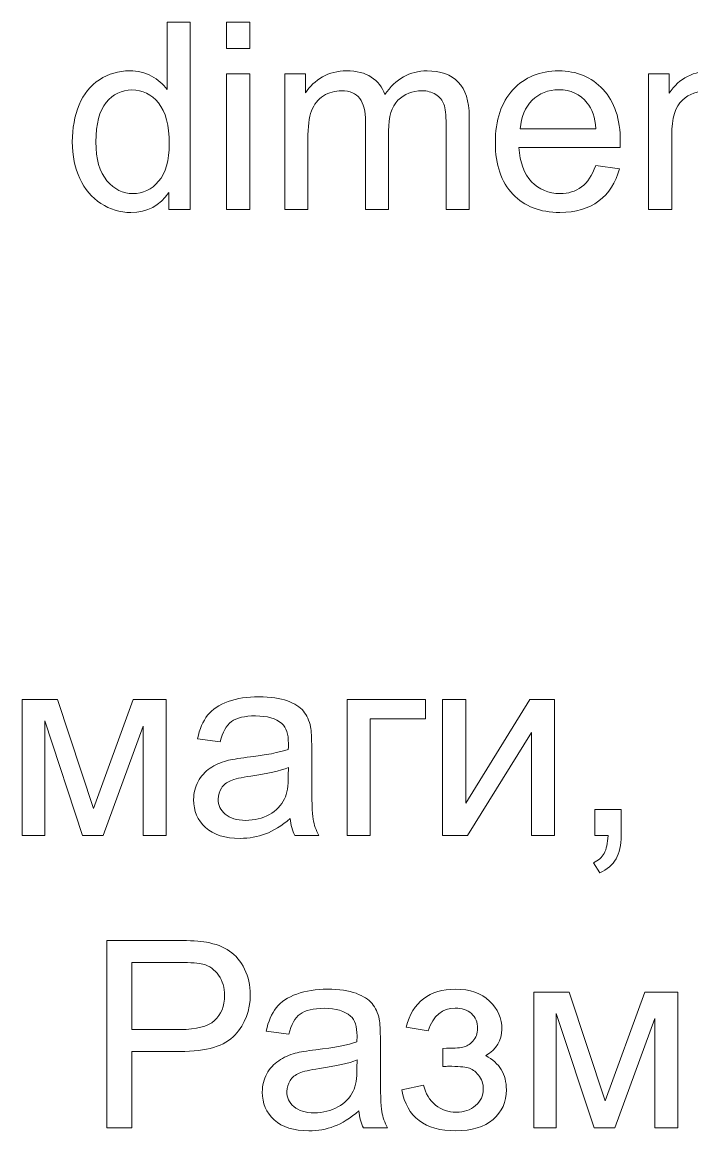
# Model space of a CAD drawing. Header units: millimetres. Extents: x -712 to 738, y -887 to 928.
# Drawn here: x -538.5 to -441.1, y 609.8 to 771.2 of the extents above; entities that cross this region are included whole.
import ezdxf

# ---------------------------------------------------------------- set-up
doc = ezdxf.new("R2010")
doc.units = ezdxf.units.MM
doc.header["$MEASUREMENT"] = 0
doc.layers.add('layer 1', color=7, linetype='Continuous')

msp = doc.modelspace()

# ---------------------------------------------------------------- linework, layer by layer
at = {"layer": 'layer 1', "color": 250, "lineweight": 9}
for points, knots in [([(-517.2233, 743.9373), (-517.2233, 743.9373), (-517.2233, 746.4457), (-517.2233, 746.4457), (-517.2233, 746.4457), (-518.4743, 744.4961), (-520.3159, 743.5182), (-522.7481, 743.5182), (-522.7481, 743.5182), (-524.323, 743.5182), (-525.7709, 743.95), (-527.0854, 744.82), (-527.0854, 744.82), (-528.4062, 745.6836), (-529.4286, 746.8965), (-530.1589, 748.446), (-530.1589, 748.446), (-530.8829, 750.0019), (-531.2448, 751.7863), (-531.2448, 753.8057), (-531.2448, 753.8057), (-531.2448, 755.7743), (-530.9146, 757.5587), (-530.2605, 759.1654), (-530.2605, 759.1654), (-529.6001, 760.7656), (-528.6158, 761.9976), (-527.3013, 762.8485), (-527.3013, 762.8485), (-525.9931, 763.7058), (-524.5199, 764.1313), (-522.9005, 764.1313), (-522.9005, 764.1313), (-521.7067, 764.1313), (-520.6462, 763.8773), (-519.719, 763.3756), (-519.719, 763.3756), (-518.7919, 762.8739), (-518.0362, 762.2135), (-517.4519, 761.407), (-517.4519, 761.407), (-517.4519, 761.407), (-517.4519, 771.2183), (-517.4519, 771.2183), (-517.4519, 771.2183), (-517.4519, 771.2183), (-514.099, 771.2183), (-514.099, 771.2183), (-514.099, 771.2183), (-514.099, 771.2183), (-514.099, 743.9373), (-514.099, 743.9373), (-514.099, 743.9373), (-514.099, 743.9373), (-517.2233, 743.9373), (-517.2233, 743.9373)], [0, 0, 0, 0, 0.06666667, 0.06666667, 0.06666667, 0.06666667, 0.13333333, 0.13333333, 0.13333333, 0.13333333, 0.2, 0.2, 0.2, 0.2, 0.26666667, 0.26666667, 0.26666667, 0.26666667, 0.33333333, 0.33333333, 0.33333333, 0.33333333, 0.4, 0.4, 0.4, 0.4, 0.46666667, 0.46666667, 0.46666667, 0.46666667, 0.53333333, 0.53333333, 0.53333333, 0.53333333, 0.6, 0.6, 0.6, 0.6, 0.66666667, 0.66666667, 0.66666667, 0.66666667, 0.73333333, 0.73333333, 0.73333333, 0.73333333, 0.8, 0.8, 0.8, 0.8, 0.86666667, 0.86666667, 0.86666667, 0.86666667, 1, 1, 1, 1]), ([(-508.7965, 767.4081), (-508.7965, 767.4081), (-508.7965, 771.2183), (-508.7965, 771.2183), (-508.7965, 771.2183), (-508.7965, 771.2183), (-505.4435, 771.2183), (-505.4435, 771.2183), (-505.4435, 771.2183), (-505.4435, 771.2183), (-505.4435, 767.4081), (-505.4435, 767.4081), (-505.4435, 767.4081), (-505.4435, 767.4081), (-508.7965, 767.4081), (-508.7965, 767.4081)], [0, 0, 0, 0, 0.2, 0.2, 0.2, 0.2, 0.4, 0.4, 0.4, 0.4, 0.6, 0.6, 0.6, 0.6, 1, 1, 1, 1]), ([(-508.7965, 743.9373), (-508.7965, 743.9373), (-508.7965, 763.7122), (-508.7965, 763.7122), (-508.7965, 763.7122), (-508.7965, 763.7122), (-505.4435, 763.7122), (-505.4435, 763.7122), (-505.4435, 763.7122), (-505.4435, 763.7122), (-505.4435, 743.9373), (-505.4435, 743.9373), (-505.4435, 743.9373), (-505.4435, 743.9373), (-508.7965, 743.9373), (-508.7965, 743.9373)], [0, 0, 0, 0, 0.2, 0.2, 0.2, 0.2, 0.4, 0.4, 0.4, 0.4, 0.6, 0.6, 0.6, 0.6, 1, 1, 1, 1]), ([(-500.3315, 743.9373), (-500.3315, 743.9373), (-500.3315, 763.7122), (-500.3315, 763.7122), (-500.3315, 763.7122), (-500.3315, 763.7122), (-497.3214, 763.7122), (-497.3214, 763.7122), (-497.3214, 763.7122), (-497.3214, 763.7122), (-497.3214, 760.918), (-497.3214, 760.918), (-497.3214, 760.918), (-496.7054, 761.8833), (-495.8799, 762.6644), (-494.8512, 763.2486), (-494.8512, 763.2486), (-493.8224, 763.8392), (-492.6539, 764.1313), (-491.3394, 764.1313), (-491.3394, 764.1313), (-489.8789, 764.1313), (-488.6786, 763.8265), (-487.7451, 763.2232), (-487.7451, 763.2232), (-486.8116, 762.6136), (-486.1512, 761.769), (-485.7702, 760.6767), (-485.7702, 760.6767), (-484.1953, 762.9819), (-482.1569, 764.1313), (-479.6421, 764.1313), (-479.6421, 764.1313), (-477.6735, 764.1313), (-476.1558, 763.5915), (-475.1017, 762.5056), (-475.1017, 762.5056), (-474.0412, 761.4197), (-473.5077, 759.7496), (-473.5077, 757.4952), (-473.5077, 757.4952), (-473.5077, 757.4952), (-473.5077, 743.9373), (-473.5077, 743.9373), (-473.5077, 743.9373), (-473.5077, 743.9373), (-476.8607, 743.9373), (-476.8607, 743.9373), (-476.8607, 743.9373), (-476.8607, 743.9373), (-476.8607, 756.3839), (-476.8607, 756.3839), (-476.8607, 756.3839), (-476.8607, 757.7175), (-476.975, 758.6827), (-477.1909, 759.2733), (-477.1909, 759.2733), (-477.4068, 759.8639), (-477.8005, 760.3338), (-478.3784, 760.6958), (-478.3784, 760.6958), (-478.95, 761.0578), (-479.6231, 761.2356), (-480.3915, 761.2356), (-480.3915, 761.2356), (-481.7885, 761.2356), (-482.9443, 760.772), (-483.8651, 759.8512), (-483.8651, 759.8512), (-484.7859, 758.924), (-485.2431, 757.4444), (-485.2431, 755.4123), (-485.2431, 755.4123), (-485.2431, 755.4123), (-485.2431, 743.9373), (-485.2431, 743.9373), (-485.2431, 743.9373), (-485.2431, 743.9373), (-488.5961, 743.9373), (-488.5961, 743.9373), (-488.5961, 743.9373), (-488.5961, 743.9373), (-488.5961, 756.7713), (-488.5961, 756.7713), (-488.5961, 756.7713), (-488.5961, 758.2573), (-488.8692, 759.3749), (-489.4153, 760.1179), (-489.4153, 760.1179), (-489.9614, 760.8609), (-490.8568, 761.2356), (-492.0951, 761.2356), (-492.0951, 761.2356), (-493.035, 761.2356), (-493.905, 760.9879), (-494.7051, 760.4926), (-494.7051, 760.4926), (-495.5052, 759.9973), (-496.0831, 759.2733), (-496.4451, 758.3144), (-496.4451, 758.3144), (-496.8007, 757.3619), (-496.9785, 755.9839), (-496.9785, 754.1867), (-496.9785, 754.1867), (-496.9785, 754.1867), (-496.9785, 743.9373), (-496.9785, 743.9373), (-496.9785, 743.9373), (-496.9785, 743.9373), (-500.3315, 743.9373), (-500.3315, 743.9373)], [0, 0, 0, 0, 0.03448276, 0.03448276, 0.03448276, 0.03448276, 0.06896552, 0.06896552, 0.06896552, 0.06896552, 0.10344828, 0.10344828, 0.10344828, 0.10344828, 0.13793103, 0.13793103, 0.13793103, 0.13793103, 0.17241379, 0.17241379, 0.17241379, 0.17241379, 0.20689655, 0.20689655, 0.20689655, 0.20689655, 0.24137931, 0.24137931, 0.24137931, 0.24137931, 0.27586207, 0.27586207, 0.27586207, 0.27586207, 0.31034483, 0.31034483, 0.31034483, 0.31034483, 0.34482759, 0.34482759, 0.34482759, 0.34482759, 0.37931034, 0.37931034, 0.37931034, 0.37931034, 0.4137931, 0.4137931, 0.4137931, 0.4137931, 0.44827586, 0.44827586, 0.44827586, 0.44827586, 0.48275862, 0.48275862, 0.48275862, 0.48275862, 0.51724138, 0.51724138, 0.51724138, 0.51724138, 0.55172414, 0.55172414, 0.55172414, 0.55172414, 0.5862069, 0.5862069, 0.5862069, 0.5862069, 0.62068966, 0.62068966, 0.62068966, 0.62068966, 0.65517241, 0.65517241, 0.65517241, 0.65517241, 0.68965517, 0.68965517, 0.68965517, 0.68965517, 0.72413793, 0.72413793, 0.72413793, 0.72413793, 0.75862069, 0.75862069, 0.75862069, 0.75862069, 0.79310345, 0.79310345, 0.79310345, 0.79310345, 0.82758621, 0.82758621, 0.82758621, 0.82758621, 0.86206897, 0.86206897, 0.86206897, 0.86206897, 0.89655172, 0.89655172, 0.89655172, 0.89655172, 0.93103448, 0.93103448, 0.93103448, 0.93103448, 1, 1, 1, 1]), ([(-455.1045, 750.3384), (-455.1045, 750.3384), (-451.6372, 749.8812), (-451.6372, 749.8812), (-451.6372, 749.8812), (-452.177, 747.8681), (-453.1867, 746.2996), (-454.66, 745.1883), (-454.66, 745.1883), (-456.1333, 744.077), (-458.0129, 743.5182), (-460.3054, 743.5182), (-460.3054, 743.5182), (-463.1885, 743.5182), (-465.4746, 744.4072), (-467.1638, 746.1853), (-467.1638, 746.1853), (-468.8529, 747.9571), (-469.6975, 750.4527), (-469.6975, 753.6596), (-469.6975, 753.6596), (-469.6975, 756.9745), (-468.8466, 759.5527), (-467.1384, 761.3816), (-467.1384, 761.3816), (-465.4301, 763.2169), (-463.2139, 764.1313), (-460.4896, 764.1313), (-460.4896, 764.1313), (-457.8542, 764.1313), (-455.7014, 763.2359), (-454.0313, 761.4388), (-454.0313, 761.4388), (-452.3612, 759.6416), (-451.5229, 757.1142), (-451.5229, 753.8565), (-451.5229, 753.8565), (-451.5229, 753.6596), (-451.5293, 753.3612), (-451.542, 752.9675), (-451.542, 752.9675), (-451.542, 752.9675), (-466.2684, 752.9675), (-466.2684, 752.9675), (-466.2684, 752.9675), (-466.1414, 750.802), (-465.5317, 749.1382), (-464.4268, 747.9888), (-464.4268, 747.9888), (-463.3282, 746.8394), (-461.9501, 746.2615), (-460.3054, 746.2615), (-460.3054, 746.2615), (-459.0798, 746.2615), (-458.032, 746.5854), (-457.1684, 747.2331), (-457.1684, 747.2331), (-456.2984, 747.8808), (-455.6125, 748.9159), (-455.1045, 750.3384)], [0, 0, 0, 0, 0.0625, 0.0625, 0.0625, 0.0625, 0.125, 0.125, 0.125, 0.125, 0.1875, 0.1875, 0.1875, 0.1875, 0.25, 0.25, 0.25, 0.25, 0.3125, 0.3125, 0.3125, 0.3125, 0.375, 0.375, 0.375, 0.375, 0.4375, 0.4375, 0.4375, 0.4375, 0.5, 0.5, 0.5, 0.5, 0.5625, 0.5625, 0.5625, 0.5625, 0.625, 0.625, 0.625, 0.625, 0.6875, 0.6875, 0.6875, 0.6875, 0.75, 0.75, 0.75, 0.75, 0.8125, 0.8125, 0.8125, 0.8125, 0.875, 0.875, 0.875, 0.875, 1, 1, 1, 1]), ([(-447.4016, 743.9373), (-447.4016, 743.9373), (-447.4016, 763.7122), (-447.4016, 763.7122), (-447.4016, 763.7122), (-447.4016, 763.7122), (-444.3915, 763.7122), (-444.3915, 763.7122), (-444.3915, 763.7122), (-444.3915, 763.7122), (-444.3915, 760.9053), (-444.3915, 760.9053), (-444.3915, 760.9053), (-442.9437, 763.0581), (-440.848, 764.1313), (-438.1111, 764.1313), (-438.1111, 764.1313), (-436.9172, 764.1313), (-435.8249, 763.9154), (-434.8279, 763.4899), (-434.8279, 763.4899), (-433.8309, 763.0645), (-433.0816, 762.4993), (-432.5863, 761.8071), (-432.5863, 761.8071), (-432.091, 761.1149), (-431.7417, 760.2894), (-431.5448, 759.3368), (-431.5448, 759.3368), (-431.4242, 758.7145), (-431.3607, 757.6286), (-431.3607, 756.0791), (-431.3607, 756.0791), (-431.3607, 756.0791), (-431.3607, 743.9373), (-431.3607, 743.9373), (-431.3607, 743.9373), (-431.3607, 743.9373), (-434.7136, 743.9373), (-434.7136, 743.9373), (-434.7136, 743.9373), (-434.7136, 743.9373), (-434.7136, 755.9521), (-434.7136, 755.9521), (-434.7136, 755.9521), (-434.7136, 757.3174), (-434.8406, 758.3398), (-435.101, 759.013), (-435.101, 759.013), (-435.3614, 759.6861), (-435.8249, 760.2259), (-436.4854, 760.6323), (-436.4854, 760.6323), (-437.1458, 761.0324), (-437.9269, 761.2356), (-438.8159, 761.2356), (-438.8159, 761.2356), (-440.2384, 761.2356), (-441.464, 760.7847), (-442.4991, 759.8766), (-442.4991, 759.8766), (-443.5342, 758.9749), (-444.0486, 757.2539), (-444.0486, 754.7265), (-444.0486, 754.7265), (-444.0486, 754.7265), (-444.0486, 743.9373), (-444.0486, 743.9373), (-444.0486, 743.9373), (-444.0486, 743.9373), (-447.4016, 743.9373), (-447.4016, 743.9373)], [0, 0, 0, 0, 0.05263158, 0.05263158, 0.05263158, 0.05263158, 0.10526316, 0.10526316, 0.10526316, 0.10526316, 0.15789474, 0.15789474, 0.15789474, 0.15789474, 0.21052632, 0.21052632, 0.21052632, 0.21052632, 0.26315789, 0.26315789, 0.26315789, 0.26315789, 0.31578947, 0.31578947, 0.31578947, 0.31578947, 0.36842105, 0.36842105, 0.36842105, 0.36842105, 0.42105263, 0.42105263, 0.42105263, 0.42105263, 0.47368421, 0.47368421, 0.47368421, 0.47368421, 0.52631579, 0.52631579, 0.52631579, 0.52631579, 0.57894737, 0.57894737, 0.57894737, 0.57894737, 0.63157895, 0.63157895, 0.63157895, 0.63157895, 0.68421053, 0.68421053, 0.68421053, 0.68421053, 0.73684211, 0.73684211, 0.73684211, 0.73684211, 0.78947368, 0.78947368, 0.78947368, 0.78947368, 0.84210526, 0.84210526, 0.84210526, 0.84210526, 0.89473684, 0.89473684, 0.89473684, 0.89473684, 1, 1, 1, 1]), ([(-527.8157, 753.7993), (-527.8157, 751.2719), (-527.2822, 749.3859), (-526.209, 748.1349), (-526.209, 748.1349), (-525.1422, 746.8838), (-523.8785, 746.2615), (-522.4242, 746.2615), (-522.4242, 746.2615), (-520.9573, 746.2615), (-519.7127, 746.8584), (-518.6839, 748.0523), (-518.6839, 748.0523), (-517.6615, 749.2462), (-517.1471, 751.0687), (-517.1471, 753.5199), (-517.1471, 753.5199), (-517.1471, 756.2125), (-517.6679, 758.1938), (-518.7157, 759.4575), (-518.7157, 759.4575), (-519.7571, 760.7212), (-521.0462, 761.3499), (-522.5767, 761.3499), (-522.5767, 761.3499), (-524.069, 761.3499), (-525.3136, 760.7466), (-526.317, 759.5337), (-526.317, 759.5337), (-527.314, 758.3208), (-527.8157, 756.4093), (-527.8157, 753.7993)], [0, 0, 0, 0, 0.11111111, 0.11111111, 0.11111111, 0.11111111, 0.22222222, 0.22222222, 0.22222222, 0.22222222, 0.33333333, 0.33333333, 0.33333333, 0.33333333, 0.44444444, 0.44444444, 0.44444444, 0.44444444, 0.55555556, 0.55555556, 0.55555556, 0.55555556, 0.66666667, 0.66666667, 0.66666667, 0.66666667, 0.77777778, 0.77777778, 0.77777778, 0.77777778, 1, 1, 1, 1]), ([(-466.0778, 755.7108), (-466.0778, 755.7108), (-455.0664, 755.7108), (-455.0664, 755.7108), (-455.0664, 755.7108), (-455.2125, 757.3746), (-455.6379, 758.6192), (-456.3301, 759.4511), (-456.3301, 759.4511), (-457.3906, 760.7402), (-458.775, 761.388), (-460.4705, 761.388), (-460.4705, 761.388), (-462.0073, 761.388), (-463.2964, 760.8736), (-464.3442, 759.8448), (-464.3442, 759.8448), (-465.3857, 758.8161), (-465.9635, 757.4381), (-466.0778, 755.7108)], [0, 0, 0, 0, 0.16666667, 0.16666667, 0.16666667, 0.16666667, 0.33333333, 0.33333333, 0.33333333, 0.33333333, 0.5, 0.5, 0.5, 0.5, 0.66666667, 0.66666667, 0.66666667, 0.66666667, 1, 1, 1, 1]), ([(-499.5409, 655.304), (-500.7856, 654.2435), (-501.9858, 653.5005), (-503.1352, 653.0624), (-503.1352, 653.0624), (-504.2846, 652.6242), (-505.5166, 652.4083), (-506.8374, 652.4083), (-506.8374, 652.4083), (-509.0093, 652.4083), (-510.6794, 652.9354), (-511.8478, 653.9959), (-511.8478, 653.9959), (-513.0163, 655.05), (-513.6005, 656.4026), (-513.6005, 658.0474), (-513.6005, 658.0474), (-513.6005, 659.0126), (-513.3783, 659.8953), (-512.9401, 660.6954), (-512.9401, 660.6954), (-512.4956, 661.4956), (-511.9177, 662.1306), (-511.2065, 662.6132), (-511.2065, 662.6132), (-510.4889, 663.0959), (-509.6887, 663.4642), (-508.7933, 663.7118), (-508.7933, 663.7118), (-508.1329, 663.8833), (-507.1359, 664.0484), (-505.8087, 664.2135), (-505.8087, 664.2135), (-503.1035, 664.531), (-501.1031, 664.9184), (-499.8267, 665.3629), (-499.8267, 665.3629), (-499.814, 665.8201), (-499.8076, 666.1123), (-499.8076, 666.2329), (-499.8076, 666.2329), (-499.8076, 667.5919), (-500.1252, 668.5508), (-500.7602, 669.1096), (-500.7602, 669.1096), (-501.6175, 669.8653), (-502.8939, 670.24), (-504.5831, 670.24), (-504.5831, 670.24), (-506.1643, 670.24), (-507.3328, 669.9606), (-508.0821, 669.4081), (-508.0821, 669.4081), (-508.8378, 668.8556), (-509.3903, 667.8777), (-509.7522, 666.4679), (-509.7522, 666.4679), (-509.7522, 666.4679), (-513.029, 666.9251), (-513.029, 666.9251), (-513.029, 666.9251), (-512.7305, 668.3285), (-512.2416, 669.4652), (-511.5557, 670.3289), (-511.5557, 670.3289), (-510.8699, 671.1925), (-509.8792, 671.8529), (-508.5838, 672.3229), (-508.5838, 672.3229), (-507.2947, 672.7864), (-505.7896, 673.0214), (-504.0878, 673.0214), (-504.0878, 673.0214), (-502.3986, 673.0214), (-501.0206, 672.8245), (-499.9601, 672.4245), (-499.9601, 672.4245), (-498.9059, 672.0244), (-498.1248, 671.5291), (-497.6295, 670.9258), (-497.6295, 670.9258), (-497.1342, 670.3225), (-496.7849, 669.5605), (-496.5817, 668.6397), (-496.5817, 668.6397), (-496.4737, 668.0682), (-496.4166, 667.0394), (-496.4166, 665.5598), (-496.4166, 665.5598), (-496.4166, 665.5598), (-496.4166, 661.1146), (-496.4166, 661.1146), (-496.4166, 661.1146), (-496.4166, 658.0093), (-496.3467, 656.047), (-496.207, 655.2151), (-496.207, 655.2151), (-496.0737, 654.3832), (-495.7942, 653.5894), (-495.3878, 652.8274), (-495.3878, 652.8274), (-495.3878, 652.8274), (-498.8932, 652.8274), (-498.8932, 652.8274), (-498.8932, 652.8274), (-499.2298, 653.5323), (-499.4457, 654.3578), (-499.5409, 655.304)], [0, 0, 0, 0, 0.03571429, 0.03571429, 0.03571429, 0.03571429, 0.07142857, 0.07142857, 0.07142857, 0.07142857, 0.10714286, 0.10714286, 0.10714286, 0.10714286, 0.14285714, 0.14285714, 0.14285714, 0.14285714, 0.17857143, 0.17857143, 0.17857143, 0.17857143, 0.21428571, 0.21428571, 0.21428571, 0.21428571, 0.25, 0.25, 0.25, 0.25, 0.28571429, 0.28571429, 0.28571429, 0.28571429, 0.32142857, 0.32142857, 0.32142857, 0.32142857, 0.35714286, 0.35714286, 0.35714286, 0.35714286, 0.39285714, 0.39285714, 0.39285714, 0.39285714, 0.42857143, 0.42857143, 0.42857143, 0.42857143, 0.46428571, 0.46428571, 0.46428571, 0.46428571, 0.5, 0.5, 0.5, 0.5, 0.53571429, 0.53571429, 0.53571429, 0.53571429, 0.57142857, 0.57142857, 0.57142857, 0.57142857, 0.60714286, 0.60714286, 0.60714286, 0.60714286, 0.64285714, 0.64285714, 0.64285714, 0.64285714, 0.67857143, 0.67857143, 0.67857143, 0.67857143, 0.71428571, 0.71428571, 0.71428571, 0.71428571, 0.75, 0.75, 0.75, 0.75, 0.78571429, 0.78571429, 0.78571429, 0.78571429, 0.82142857, 0.82142857, 0.82142857, 0.82142857, 0.85714286, 0.85714286, 0.85714286, 0.85714286, 0.89285714, 0.89285714, 0.89285714, 0.89285714, 0.92857143, 0.92857143, 0.92857143, 0.92857143, 1, 1, 1, 1]), ([(-538.5383, 672.6023), (-538.5383, 672.6023), (-533.3818, 672.6023), (-533.3818, 672.6023), (-533.3818, 672.6023), (-533.3818, 672.6023), (-528.1555, 656.7773), (-528.1555, 656.7773), (-528.1555, 656.7773), (-528.1555, 656.7773), (-522.3704, 672.6023), (-522.3704, 672.6023), (-522.3704, 672.6023), (-522.3704, 672.6023), (-517.5822, 672.6023), (-517.5822, 672.6023), (-517.5822, 672.6023), (-517.5822, 672.6023), (-517.5822, 652.8274), (-517.5822, 652.8274), (-517.5822, 652.8274), (-517.5822, 652.8274), (-520.9352, 652.8274), (-520.9352, 652.8274), (-520.9352, 652.8274), (-520.9352, 652.8274), (-520.9352, 668.7476), (-520.9352, 668.7476), (-520.9352, 668.7476), (-520.9352, 668.7476), (-526.7584, 652.8274), (-526.7584, 652.8274), (-526.7584, 652.8274), (-526.7584, 652.8274), (-529.7558, 652.8274), (-529.7558, 652.8274), (-529.7558, 652.8274), (-529.7558, 652.8274), (-535.2615, 669.5097), (-535.2615, 669.5097), (-535.2615, 669.5097), (-535.2615, 669.5097), (-535.2615, 652.8274), (-535.2615, 652.8274), (-535.2615, 652.8274), (-535.2615, 652.8274), (-538.5383, 652.8274), (-538.5383, 652.8274), (-538.5383, 652.8274), (-538.5383, 652.8274), (-538.5383, 672.6023), (-538.5383, 672.6023)], [0, 0, 0, 0, 0.07142857, 0.07142857, 0.07142857, 0.07142857, 0.14285714, 0.14285714, 0.14285714, 0.14285714, 0.21428571, 0.21428571, 0.21428571, 0.21428571, 0.28571429, 0.28571429, 0.28571429, 0.28571429, 0.35714286, 0.35714286, 0.35714286, 0.35714286, 0.42857143, 0.42857143, 0.42857143, 0.42857143, 0.5, 0.5, 0.5, 0.5, 0.57142857, 0.57142857, 0.57142857, 0.57142857, 0.64285714, 0.64285714, 0.64285714, 0.64285714, 0.71428571, 0.71428571, 0.71428571, 0.71428571, 0.78571429, 0.78571429, 0.78571429, 0.78571429, 0.85714286, 0.85714286, 0.85714286, 0.85714286, 1, 1, 1, 1]), ([(-491.2665, 672.6023), (-491.2665, 672.6023), (-479.874, 672.6023), (-479.874, 672.6023), (-479.874, 672.6023), (-479.874, 672.6023), (-479.874, 669.8208), (-479.874, 669.8208), (-479.874, 669.8208), (-479.874, 669.8208), (-487.9135, 669.8208), (-487.9135, 669.8208), (-487.9135, 669.8208), (-487.9135, 669.8208), (-487.9135, 652.8274), (-487.9135, 652.8274), (-487.9135, 652.8274), (-487.9135, 652.8274), (-491.2665, 652.8274), (-491.2665, 652.8274), (-491.2665, 652.8274), (-491.2665, 652.8274), (-491.2665, 672.6023), (-491.2665, 672.6023)], [0, 0, 0, 0, 0.14285714, 0.14285714, 0.14285714, 0.14285714, 0.28571429, 0.28571429, 0.28571429, 0.28571429, 0.42857143, 0.42857143, 0.42857143, 0.42857143, 0.57142857, 0.57142857, 0.57142857, 0.57142857, 0.71428571, 0.71428571, 0.71428571, 0.71428571, 1, 1, 1, 1]), ([(-477.372, 672.6023), (-477.372, 672.6023), (-474.019, 672.6023), (-474.019, 672.6023), (-474.019, 672.6023), (-474.019, 672.6023), (-474.019, 657.5203), (-474.019, 657.5203), (-474.019, 657.5203), (-474.019, 657.5203), (-464.7031, 672.6023), (-464.7031, 672.6023), (-464.7031, 672.6023), (-464.7031, 672.6023), (-461.1025, 672.6023), (-461.1025, 672.6023), (-461.1025, 672.6023), (-461.1025, 672.6023), (-461.1025, 652.8274), (-461.1025, 652.8274), (-461.1025, 652.8274), (-461.1025, 652.8274), (-464.4554, 652.8274), (-464.4554, 652.8274), (-464.4554, 652.8274), (-464.4554, 652.8274), (-464.4554, 667.8141), (-464.4554, 667.8141), (-464.4554, 667.8141), (-464.4554, 667.8141), (-473.7586, 652.8274), (-473.7586, 652.8274), (-473.7586, 652.8274), (-473.7586, 652.8274), (-477.372, 652.8274), (-477.372, 652.8274), (-477.372, 652.8274), (-477.372, 652.8274), (-477.372, 672.6023), (-477.372, 672.6023)], [0, 0, 0, 0, 0.09090909, 0.09090909, 0.09090909, 0.09090909, 0.18181818, 0.18181818, 0.18181818, 0.18181818, 0.27272727, 0.27272727, 0.27272727, 0.27272727, 0.36363636, 0.36363636, 0.36363636, 0.36363636, 0.45454545, 0.45454545, 0.45454545, 0.45454545, 0.54545455, 0.54545455, 0.54545455, 0.54545455, 0.63636364, 0.63636364, 0.63636364, 0.63636364, 0.72727273, 0.72727273, 0.72727273, 0.72727273, 0.81818182, 0.81818182, 0.81818182, 0.81818182, 1, 1, 1, 1]), ([(-499.8076, 662.7339), (-501.0269, 662.2386), (-502.8558, 661.8194), (-505.2943, 661.4765), (-505.2943, 661.4765), (-506.6787, 661.2797), (-507.6566, 661.0574), (-508.2282, 660.8097), (-508.2282, 660.8097), (-508.7997, 660.5621), (-509.2379, 660.2001), (-509.549, 659.7302), (-509.549, 659.7302), (-509.8602, 659.2539), (-510.019, 658.7268), (-510.019, 658.1426), (-510.019, 658.1426), (-510.019, 657.2599), (-509.6824, 656.5169), (-509.0029, 655.9264), (-509.0029, 655.9264), (-508.3234, 655.3358), (-507.3328, 655.0373), (-506.031, 655.0373), (-506.031, 655.0373), (-504.7418, 655.0373), (-503.5924, 655.3167), (-502.5827, 655.8819), (-502.5827, 655.8819), (-501.5794, 656.4407), (-500.8364, 657.2091), (-500.3665, 658.1807), (-500.3665, 658.1807), (-500.0045, 658.9364), (-499.8267, 660.0477), (-499.8267, 661.5146), (-499.8267, 661.5146), (-499.8267, 661.5146), (-499.8076, 662.7339), (-499.8076, 662.7339)], [0, 0, 0, 0, 0.09090909, 0.09090909, 0.09090909, 0.09090909, 0.18181818, 0.18181818, 0.18181818, 0.18181818, 0.27272727, 0.27272727, 0.27272727, 0.27272727, 0.36363636, 0.36363636, 0.36363636, 0.36363636, 0.45454545, 0.45454545, 0.45454545, 0.45454545, 0.54545455, 0.54545455, 0.54545455, 0.54545455, 0.63636364, 0.63636364, 0.63636364, 0.63636364, 0.72727273, 0.72727273, 0.72727273, 0.72727273, 0.81818182, 0.81818182, 0.81818182, 0.81818182, 1, 1, 1, 1]), ([(-455.2093, 652.8274), (-455.2093, 652.8274), (-455.2093, 656.6376), (-455.2093, 656.6376), (-455.2093, 656.6376), (-455.2093, 656.6376), (-451.3991, 656.6376), (-451.3991, 656.6376), (-451.3991, 656.6376), (-451.3991, 656.6376), (-451.3991, 652.8274), (-451.3991, 652.8274), (-451.3991, 652.8274), (-451.3991, 651.424), (-451.6468, 650.2873), (-452.1485, 649.4236), (-452.1485, 649.4236), (-452.6438, 648.56), (-453.4376, 647.8869), (-454.5235, 647.4169), (-454.5235, 647.4169), (-454.5235, 647.4169), (-455.4379, 648.8648), (-455.4379, 648.8648), (-455.4379, 648.8648), (-454.7267, 649.176), (-454.206, 649.6332), (-453.8758, 650.2301), (-453.8758, 650.2301), (-453.5392, 650.8334), (-453.3487, 651.697), (-453.3106, 652.8274), (-453.3106, 652.8274), (-453.3106, 652.8274), (-455.2093, 652.8274), (-455.2093, 652.8274)], [0, 0, 0, 0, 0.1, 0.1, 0.1, 0.1, 0.2, 0.2, 0.2, 0.2, 0.3, 0.3, 0.3, 0.3, 0.4, 0.4, 0.4, 0.4, 0.5, 0.5, 0.5, 0.5, 0.6, 0.6, 0.6, 0.6, 0.7, 0.7, 0.7, 0.7, 0.8, 0.8, 0.8, 0.8, 1, 1, 1, 1]), ([(-526.1996, 610.2612), (-526.1996, 610.2612), (-526.1996, 637.5422), (-526.1996, 637.5422), (-526.1996, 637.5422), (-526.1996, 637.5422), (-515.8993, 637.5422), (-515.8993, 637.5422), (-515.8993, 637.5422), (-514.0895, 637.5422), (-512.7051, 637.4533), (-511.7462, 637.2818), (-511.7462, 637.2818), (-510.4063, 637.0595), (-509.2823, 636.6341), (-508.3742, 636.0117), (-508.3742, 636.0117), (-507.4661, 635.3831), (-506.7358, 634.5067), (-506.1834, 633.3827), (-506.1834, 633.3827), (-505.6309, 632.2587), (-505.3578, 631.0204), (-505.3578, 629.6678), (-505.3578, 629.6678), (-505.3578, 627.3563), (-506.0944, 625.394), (-507.5741, 623.7937), (-507.5741, 623.7937), (-509.0473, 622.1871), (-511.7208, 621.387), (-515.5818, 621.387), (-515.5818, 621.387), (-515.5818, 621.387), (-522.5799, 621.387), (-522.5799, 621.387), (-522.5799, 621.387), (-522.5799, 621.387), (-522.5799, 610.2612), (-522.5799, 610.2612), (-522.5799, 610.2612), (-522.5799, 610.2612), (-526.1996, 610.2612), (-526.1996, 610.2612)], [0, 0, 0, 0, 0.08333333, 0.08333333, 0.08333333, 0.08333333, 0.16666667, 0.16666667, 0.16666667, 0.16666667, 0.25, 0.25, 0.25, 0.25, 0.33333333, 0.33333333, 0.33333333, 0.33333333, 0.41666667, 0.41666667, 0.41666667, 0.41666667, 0.5, 0.5, 0.5, 0.5, 0.58333333, 0.58333333, 0.58333333, 0.58333333, 0.66666667, 0.66666667, 0.66666667, 0.66666667, 0.75, 0.75, 0.75, 0.75, 0.83333333, 0.83333333, 0.83333333, 0.83333333, 1, 1, 1, 1]), ([(-522.5799, 624.5875), (-522.5799, 624.5875), (-515.531, 624.5875), (-515.531, 624.5875), (-515.531, 624.5875), (-513.1941, 624.5875), (-511.543, 625.0193), (-510.5587, 625.8893), (-510.5587, 625.8893), (-509.5808, 626.7593), (-509.0918, 627.9786), (-509.0918, 629.5598), (-509.0918, 629.5598), (-509.0918, 630.6965), (-509.3776, 631.6745), (-509.9554, 632.4873), (-509.9554, 632.4873), (-510.5333, 633.3002), (-511.2954, 633.8399), (-512.2352, 634.1003), (-512.2352, 634.1003), (-512.8448, 634.259), (-513.9688, 634.3416), (-515.6009, 634.3416), (-515.6009, 634.3416), (-515.6009, 634.3416), (-522.5799, 634.3416), (-522.5799, 634.3416), (-522.5799, 634.3416), (-522.5799, 634.3416), (-522.5799, 624.5875), (-522.5799, 624.5875)], [0, 0, 0, 0, 0.11111111, 0.11111111, 0.11111111, 0.11111111, 0.22222222, 0.22222222, 0.22222222, 0.22222222, 0.33333333, 0.33333333, 0.33333333, 0.33333333, 0.44444444, 0.44444444, 0.44444444, 0.44444444, 0.55555556, 0.55555556, 0.55555556, 0.55555556, 0.66666667, 0.66666667, 0.66666667, 0.66666667, 0.77777778, 0.77777778, 0.77777778, 0.77777778, 1, 1, 1, 1]), ([(-489.5518, 612.7378), (-490.7965, 611.6773), (-491.9967, 610.9343), (-493.1461, 610.4962), (-493.1461, 610.4962), (-494.2955, 610.058), (-495.5275, 609.8421), (-496.8483, 609.8421), (-496.8483, 609.8421), (-499.0202, 609.8421), (-500.6903, 610.3692), (-501.8587, 611.4297), (-501.8587, 611.4297), (-503.0272, 612.4838), (-503.6114, 613.8364), (-503.6114, 615.4812), (-503.6114, 615.4812), (-503.6114, 616.4464), (-503.3892, 617.3291), (-502.951, 618.1292), (-502.951, 618.1292), (-502.5065, 618.9294), (-501.9286, 619.5644), (-501.2174, 620.047), (-501.2174, 620.047), (-500.4998, 620.5297), (-499.6996, 620.898), (-498.8042, 621.1456), (-498.8042, 621.1456), (-498.1438, 621.3171), (-497.1468, 621.4822), (-495.8196, 621.6473), (-495.8196, 621.6473), (-493.1144, 621.9648), (-491.114, 622.3522), (-489.8376, 622.7967), (-489.8376, 622.7967), (-489.8249, 623.2539), (-489.8185, 623.5461), (-489.8185, 623.6667), (-489.8185, 623.6667), (-489.8185, 625.0257), (-490.1361, 625.9846), (-490.7711, 626.5434), (-490.7711, 626.5434), (-491.6284, 627.2991), (-492.9048, 627.6738), (-494.594, 627.6738), (-494.594, 627.6738), (-496.1752, 627.6738), (-497.3437, 627.3944), (-498.093, 626.8419), (-498.093, 626.8419), (-498.8487, 626.2894), (-499.4012, 625.3115), (-499.7631, 623.9017), (-499.7631, 623.9017), (-499.7631, 623.9017), (-503.0399, 624.3589), (-503.0399, 624.3589), (-503.0399, 624.3589), (-502.7414, 625.7623), (-502.2525, 626.899), (-501.5666, 627.7627), (-501.5666, 627.7627), (-500.8808, 628.6263), (-499.8901, 629.2867), (-498.5947, 629.7567), (-498.5947, 629.7567), (-497.3056, 630.2202), (-495.8005, 630.4552), (-494.0987, 630.4552), (-494.0987, 630.4552), (-492.4095, 630.4552), (-491.0315, 630.2583), (-489.971, 629.8583), (-489.971, 629.8583), (-488.9168, 629.4582), (-488.1357, 628.9629), (-487.6404, 628.3596), (-487.6404, 628.3596), (-487.1451, 627.7563), (-486.7958, 626.9943), (-486.5926, 626.0735), (-486.5926, 626.0735), (-486.4846, 625.502), (-486.4275, 624.4732), (-486.4275, 622.9936), (-486.4275, 622.9936), (-486.4275, 622.9936), (-486.4275, 618.5484), (-486.4275, 618.5484), (-486.4275, 618.5484), (-486.4275, 615.4431), (-486.3576, 613.4808), (-486.2179, 612.6489), (-486.2179, 612.6489), (-486.0846, 611.817), (-485.8051, 611.0232), (-485.3987, 610.2612), (-485.3987, 610.2612), (-485.3987, 610.2612), (-488.9041, 610.2612), (-488.9041, 610.2612), (-488.9041, 610.2612), (-489.2407, 610.9661), (-489.4566, 611.7916), (-489.5518, 612.7378)], [0, 0, 0, 0, 0.03571429, 0.03571429, 0.03571429, 0.03571429, 0.07142857, 0.07142857, 0.07142857, 0.07142857, 0.10714286, 0.10714286, 0.10714286, 0.10714286, 0.14285714, 0.14285714, 0.14285714, 0.14285714, 0.17857143, 0.17857143, 0.17857143, 0.17857143, 0.21428571, 0.21428571, 0.21428571, 0.21428571, 0.25, 0.25, 0.25, 0.25, 0.28571429, 0.28571429, 0.28571429, 0.28571429, 0.32142857, 0.32142857, 0.32142857, 0.32142857, 0.35714286, 0.35714286, 0.35714286, 0.35714286, 0.39285714, 0.39285714, 0.39285714, 0.39285714, 0.42857143, 0.42857143, 0.42857143, 0.42857143, 0.46428571, 0.46428571, 0.46428571, 0.46428571, 0.5, 0.5, 0.5, 0.5, 0.53571429, 0.53571429, 0.53571429, 0.53571429, 0.57142857, 0.57142857, 0.57142857, 0.57142857, 0.60714286, 0.60714286, 0.60714286, 0.60714286, 0.64285714, 0.64285714, 0.64285714, 0.64285714, 0.67857143, 0.67857143, 0.67857143, 0.67857143, 0.71428571, 0.71428571, 0.71428571, 0.71428571, 0.75, 0.75, 0.75, 0.75, 0.78571429, 0.78571429, 0.78571429, 0.78571429, 0.82142857, 0.82142857, 0.82142857, 0.82142857, 0.85714286, 0.85714286, 0.85714286, 0.85714286, 0.89285714, 0.89285714, 0.89285714, 0.89285714, 0.92857143, 0.92857143, 0.92857143, 0.92857143, 1, 1, 1, 1]), ([(-477.3212, 619.2151), (-477.3212, 619.2151), (-477.3212, 621.8442), (-477.3212, 621.8442), (-477.3212, 621.8442), (-475.9114, 621.8569), (-474.9461, 621.914), (-474.4381, 622.0093), (-474.4381, 622.0093), (-473.9237, 622.1109), (-473.4348, 622.403), (-472.9775, 622.8983), (-472.9775, 622.8983), (-472.5203, 623.3937), (-472.2917, 624.0096), (-472.2917, 624.7526), (-472.2917, 624.7526), (-472.2917, 625.648), (-472.5902, 626.372), (-473.1934, 626.9054), (-473.1934, 626.9054), (-473.7967, 627.4452), (-474.5715, 627.7119), (-475.5304, 627.7119), (-475.5304, 627.7119), (-477.4164, 627.7119), (-478.7373, 626.6069), (-479.493, 624.397), (-479.493, 624.397), (-479.493, 624.397), (-482.6935, 624.9304), (-482.6935, 624.9304), (-482.6935, 624.9304), (-481.7029, 628.6136), (-479.3025, 630.4552), (-475.505, 630.4552), (-475.505, 630.4552), (-473.3967, 630.4552), (-471.7456, 629.8837), (-470.5454, 628.7343), (-470.5454, 628.7343), (-469.3452, 627.5849), (-468.7482, 626.2132), (-468.7482, 624.6193), (-468.7482, 624.6193), (-468.7482, 623.0126), (-469.5293, 621.7299), (-471.0851, 620.7837), (-471.0851, 620.7837), (-470.0881, 620.2502), (-469.3452, 619.5708), (-468.8435, 618.7452), (-468.8435, 618.7452), (-468.3482, 617.9197), (-468.1005, 616.9417), (-468.1005, 615.8114), (-468.1005, 615.8114), (-468.1005, 614.0396), (-468.7482, 612.6045), (-470.0373, 611.4995), (-470.0373, 611.4995), (-471.3328, 610.3946), (-473.1363, 609.8421), (-475.4605, 609.8421), (-475.4605, 609.8421), (-479.9692, 609.8421), (-482.5856, 611.8361), (-483.3032, 615.8241), (-483.3032, 615.8241), (-483.3032, 615.8241), (-480.1407, 616.5099), (-480.1407, 616.5099), (-480.1407, 616.5099), (-479.8549, 615.2525), (-479.2771, 614.2746), (-478.4007, 613.5824), (-478.4007, 613.5824), (-477.5244, 612.8902), (-476.5274, 612.5473), (-475.397, 612.5473), (-475.397, 612.5473), (-474.2667, 612.5473), (-473.3268, 612.8648), (-472.5775, 613.5062), (-472.5775, 613.5062), (-471.8281, 614.1412), (-471.4535, 614.9541), (-471.4535, 615.9447), (-471.4535, 615.9447), (-471.4535, 616.7131), (-471.6884, 617.3799), (-472.1583, 617.9514), (-472.1583, 617.9514), (-472.6283, 618.523), (-473.1299, 618.8786), (-473.6634, 619.0183), (-473.6634, 619.0183), (-474.1968, 619.1643), (-475.162, 619.2342), (-476.5591, 619.2342), (-476.5591, 619.2342), (-476.6734, 619.2342), (-476.9274, 619.2278), (-477.3212, 619.2151)], [0, 0, 0, 0, 0.03703704, 0.03703704, 0.03703704, 0.03703704, 0.07407407, 0.07407407, 0.07407407, 0.07407407, 0.11111111, 0.11111111, 0.11111111, 0.11111111, 0.14814815, 0.14814815, 0.14814815, 0.14814815, 0.18518519, 0.18518519, 0.18518519, 0.18518519, 0.22222222, 0.22222222, 0.22222222, 0.22222222, 0.25925926, 0.25925926, 0.25925926, 0.25925926, 0.2962963, 0.2962963, 0.2962963, 0.2962963, 0.33333333, 0.33333333, 0.33333333, 0.33333333, 0.37037037, 0.37037037, 0.37037037, 0.37037037, 0.40740741, 0.40740741, 0.40740741, 0.40740741, 0.44444444, 0.44444444, 0.44444444, 0.44444444, 0.48148148, 0.48148148, 0.48148148, 0.48148148, 0.51851852, 0.51851852, 0.51851852, 0.51851852, 0.55555556, 0.55555556, 0.55555556, 0.55555556, 0.59259259, 0.59259259, 0.59259259, 0.59259259, 0.62962963, 0.62962963, 0.62962963, 0.62962963, 0.66666667, 0.66666667, 0.66666667, 0.66666667, 0.7037037, 0.7037037, 0.7037037, 0.7037037, 0.74074074, 0.74074074, 0.74074074, 0.74074074, 0.77777778, 0.77777778, 0.77777778, 0.77777778, 0.81481481, 0.81481481, 0.81481481, 0.81481481, 0.85185185, 0.85185185, 0.85185185, 0.85185185, 0.88888889, 0.88888889, 0.88888889, 0.88888889, 0.92592593, 0.92592593, 0.92592593, 0.92592593, 1, 1, 1, 1]), ([(-464.1189, 630.0361), (-464.1189, 630.0361), (-458.9624, 630.0361), (-458.9624, 630.0361), (-458.9624, 630.0361), (-458.9624, 630.0361), (-453.7361, 614.2111), (-453.7361, 614.2111), (-453.7361, 614.2111), (-453.7361, 614.2111), (-447.951, 630.0361), (-447.951, 630.0361), (-447.951, 630.0361), (-447.951, 630.0361), (-443.1628, 630.0361), (-443.1628, 630.0361), (-443.1628, 630.0361), (-443.1628, 630.0361), (-443.1628, 610.2612), (-443.1628, 610.2612), (-443.1628, 610.2612), (-443.1628, 610.2612), (-446.5158, 610.2612), (-446.5158, 610.2612), (-446.5158, 610.2612), (-446.5158, 610.2612), (-446.5158, 626.1814), (-446.5158, 626.1814), (-446.5158, 626.1814), (-446.5158, 626.1814), (-452.339, 610.2612), (-452.339, 610.2612), (-452.339, 610.2612), (-452.339, 610.2612), (-455.3364, 610.2612), (-455.3364, 610.2612), (-455.3364, 610.2612), (-455.3364, 610.2612), (-460.8421, 626.9435), (-460.8421, 626.9435), (-460.8421, 626.9435), (-460.8421, 626.9435), (-460.8421, 610.2612), (-460.8421, 610.2612), (-460.8421, 610.2612), (-460.8421, 610.2612), (-464.1189, 610.2612), (-464.1189, 610.2612), (-464.1189, 610.2612), (-464.1189, 610.2612), (-464.1189, 630.0361), (-464.1189, 630.0361)], [0, 0, 0, 0, 0.07142857, 0.07142857, 0.07142857, 0.07142857, 0.14285714, 0.14285714, 0.14285714, 0.14285714, 0.21428571, 0.21428571, 0.21428571, 0.21428571, 0.28571429, 0.28571429, 0.28571429, 0.28571429, 0.35714286, 0.35714286, 0.35714286, 0.35714286, 0.42857143, 0.42857143, 0.42857143, 0.42857143, 0.5, 0.5, 0.5, 0.5, 0.57142857, 0.57142857, 0.57142857, 0.57142857, 0.64285714, 0.64285714, 0.64285714, 0.64285714, 0.71428571, 0.71428571, 0.71428571, 0.71428571, 0.78571429, 0.78571429, 0.78571429, 0.78571429, 0.85714286, 0.85714286, 0.85714286, 0.85714286, 1, 1, 1, 1]), ([(-489.8185, 620.1677), (-491.0378, 619.6724), (-492.8667, 619.2532), (-495.3052, 618.9103), (-495.3052, 618.9103), (-496.6896, 618.7135), (-497.6675, 618.4912), (-498.2391, 618.2435), (-498.2391, 618.2435), (-498.8106, 617.9959), (-499.2488, 617.6339), (-499.5599, 617.164), (-499.5599, 617.164), (-499.8711, 616.6877), (-500.0299, 616.1606), (-500.0299, 615.5764), (-500.0299, 615.5764), (-500.0299, 614.6937), (-499.6933, 613.9507), (-499.0138, 613.3602), (-499.0138, 613.3602), (-498.3343, 612.7696), (-497.3437, 612.4711), (-496.0419, 612.4711), (-496.0419, 612.4711), (-494.7527, 612.4711), (-493.6033, 612.7505), (-492.5936, 613.3157), (-492.5936, 613.3157), (-491.5903, 613.8745), (-490.8473, 614.6429), (-490.3774, 615.6145), (-490.3774, 615.6145), (-490.0154, 616.3702), (-489.8376, 617.4815), (-489.8376, 618.9484), (-489.8376, 618.9484), (-489.8376, 618.9484), (-489.8185, 620.1677), (-489.8185, 620.1677)], [0, 0, 0, 0, 0.09090909, 0.09090909, 0.09090909, 0.09090909, 0.18181818, 0.18181818, 0.18181818, 0.18181818, 0.27272727, 0.27272727, 0.27272727, 0.27272727, 0.36363636, 0.36363636, 0.36363636, 0.36363636, 0.45454545, 0.45454545, 0.45454545, 0.45454545, 0.54545455, 0.54545455, 0.54545455, 0.54545455, 0.63636364, 0.63636364, 0.63636364, 0.63636364, 0.72727273, 0.72727273, 0.72727273, 0.72727273, 0.81818182, 0.81818182, 0.81818182, 0.81818182, 1, 1, 1, 1])]:
    msp.add_open_spline(points, degree=3, knots=knots, dxfattribs=at)

doc.saveas('drawing.dxf')
